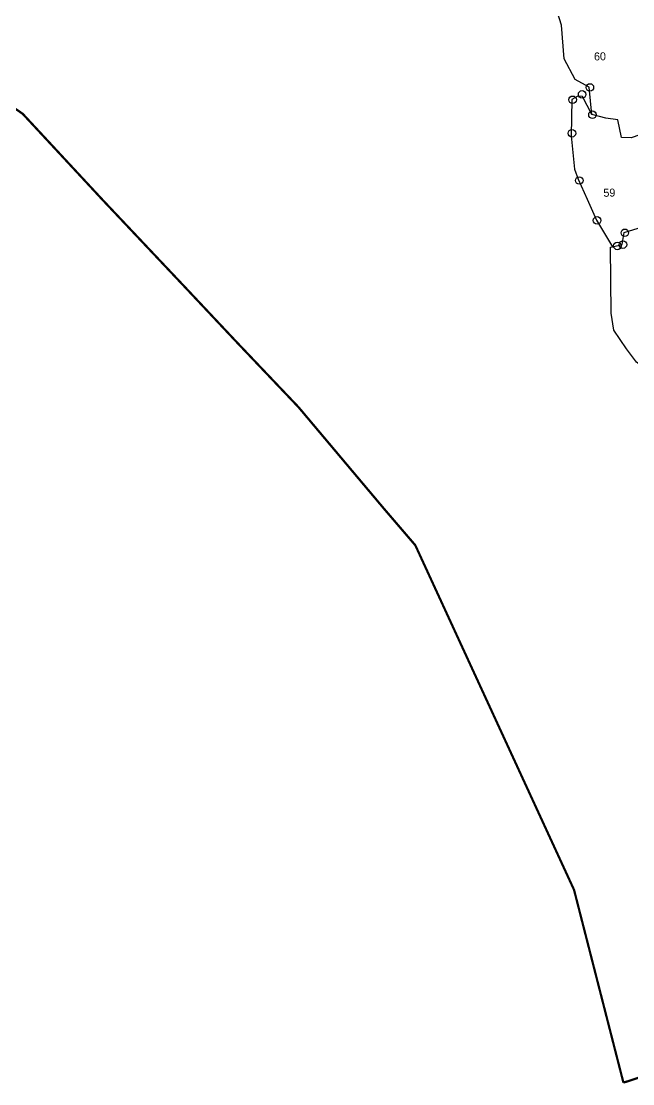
# Model space of a CAD drawing. Header units: metres. Extents: x 294000 to 297255, y 2020693 to 2023290.
# Drawn here: x 295169 to 295872, y 2020693 to 2021916 of the extents above; entities that cross this region are included whole.
import ezdxf
from ezdxf.enums import TextEntityAlignment as Align

# ---------------------------------------------------------------- set-up
doc = ezdxf.new("R2010")
doc.units = ezdxf.units.M
for name, color, linetype in [('POLY_PARCEL', 6, 'Continuous'), ('SYM_STONE', 1, 'Continuous'), ('TEXT_PARCEL', 7, 'Continuous'), ('V_BOUND_LINE', 7, 'Continuous')]:
    doc.layers.add(name, color=color, linetype=linetype)
doc.styles.add('TEXT_MAP', font='', dxfattribs={"height": 1.8})
doc.styles.get('TEXT_MAP').set_extended_font_data('Kruti Dev 050')

# ---------------------------------------------------------------- blocks, each defined once
blk = doc.blocks.new('STONE')
blk.add_circle((0, 0), 0.851)

msp = doc.modelspace()

# ---------------------------------------------------------------- linework, layer by layer
at = {"layer": 'POLY_PARCEL'}
for points in [[(295825.3, 2021808.5), (295822.2, 2021839.9), (295806.2, 2021848.8), (295793.5, 2021872.6), (295790.3, 2021911.3), (295785.5, 2021926.9)], [(295825.3, 2021808.5), (295814.7, 2021829.3), (295809.2, 2021829.6), (295802.4, 2021825.7), (295801.6, 2021784), (295805.6, 2021745.5), (295809.5, 2021733.9), (295820, 2021711.1), (295830.6, 2021686.9), (295849.2, 2021656.3)], [(295907.5, 2021788), (295902.7, 2021790), (295898.3, 2021787), (295880.5, 2021785.1), (295870.7, 2021781.5), (295859.3, 2021782), (295855.1, 2021802.3), (295841.5, 2021804.2), (295825.3, 2021808.5)], [(295849.2, 2021656.3), (295860.3, 2021659), (295862.5, 2021672.6), (295888.6, 2021680.6), (295892.6, 2021696.1), (295907.3, 2021695.4)], [(295902.5, 2021499.2), (295895.1, 2021505.3), (295885.2, 2021516.7), (295876.6, 2021523.4), (295865.3, 2021538.9), (295850.8, 2021560.4), (295847.7, 2021579.7), (295846.8, 2021655.7), (295849.2, 2021656.3)]]:
    msp.add_lwpolyline(points, dxfattribs=at)
at = {"layer": 'V_BOUND_LINE', "const_width": 2.56}
for points in [[(295861.7, 2020694.1), (295804.9, 2020916), (295622.3, 2021312.7), (295586.9, 2021354), (295487.9, 2021471.7), (295417.4, 2021545.9), (295358.2, 2021608.9), (295263, 2021709.8), (295170.7, 2021809.3), (295072.5, 2021877.1), (294944.1, 2021964.7), (294743, 2022101.6), (294648.2, 2022120.7), (294491, 2022153.4), (294351, 2022180.7), (294232.1, 2022205.3), (294160.8, 2022275), (294056.9, 2022374.4), (294002.1, 2022446.1), (294047.1, 2022462.2), (294048.2, 2022462.5)], [(296225.3, 2020866.2), (296180.1, 2020856.8), (296149.6, 2020787.8), (296127.9, 2020779.4), (295966.3, 2020728), (295861.7, 2020694.1)]]:
    msp.add_lwpolyline(points, dxfattribs=at)

# ---------------------------------------------------------------- block references
at = {"layer": 'SYM_STONE', "linetype": 'Continuous', "xscale": 5.115749868854016, "yscale": 5.115749868854016, "zscale": 5.115749868854016, "rotation": 1.500639526264098}
for p in [(295814.2, 2021831.6), (295823.1, 2021839.6), (295803.2, 2021825.4), (295826.1, 2021808.2), (295802.5, 2021786.9), (295810.9, 2021732.5), (295831.4, 2021686.6), (295863.3, 2021672.3), (295854.7, 2021657.2), (295861.1, 2021658.7)]:
    msp.add_blockref('STONE', p, dxfattribs=at)

# ---------------------------------------------------------------- texts
at = {"layer": 'TEXT_PARCEL', "style": 'TEXT_MAP'}
for s, p in [('60', (295834.7, 2021875.4)), ('59', (295845.5, 2021718.5))]:
    msp.add_text(s, height=9.21, rotation=1.5006, dxfattribs=at).set_placement(p, align=Align.MIDDLE)

doc.saveas('drawing.dxf')
